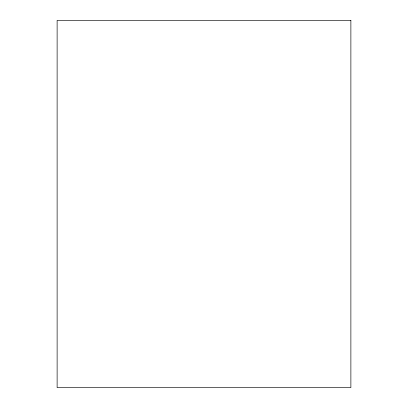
<?xml version="1.0" encoding="UTF-8"?>
<svg xmlns="http://www.w3.org/2000/svg" width="408" height="408" viewBox="0 0 408 408"><rect width="100%" height="100%" fill="white"/><g stroke="black" fill="none" stroke-linecap="round" stroke-linejoin="round"><path stroke-width="0.61" d="M350.88 20.4L57.12 20.4L57.12 387.6L350.88 387.6L350.88 20.4"/></g></svg>
